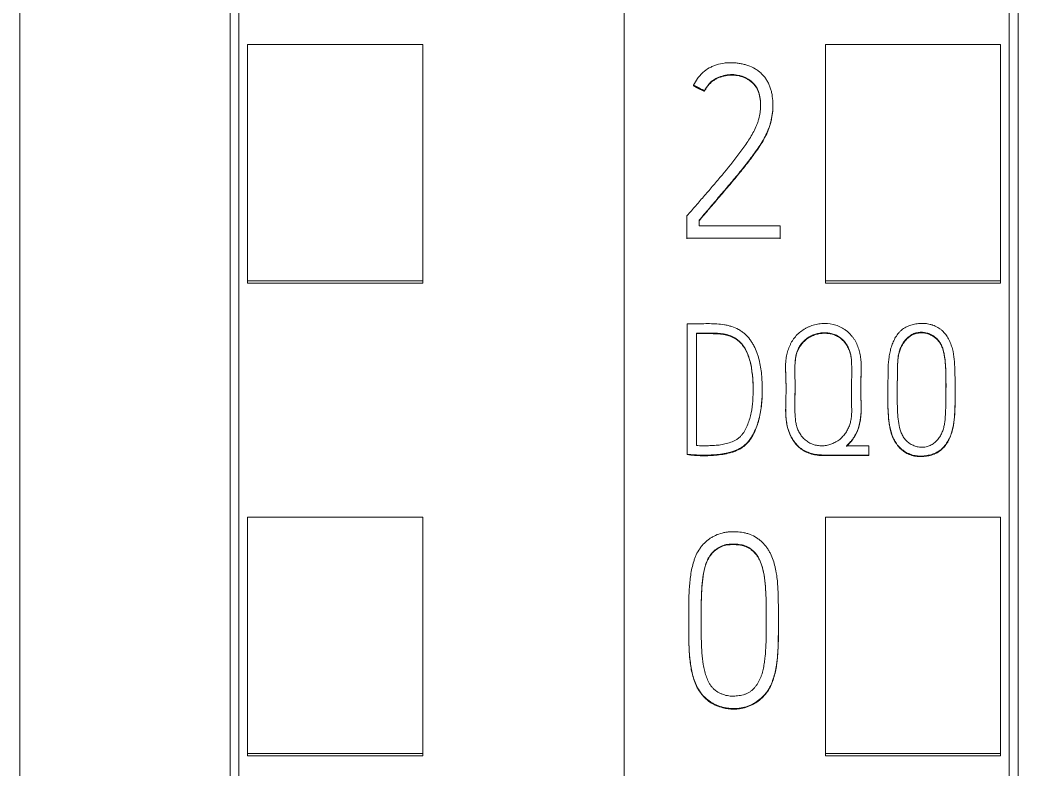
# Model space of a CAD drawing. Header units: millimetres. Extents: x 4134 to 7422, y 1400 to 3585.
# Drawn here: x 6000.95 to 6012.35, y 3321.58 to 3330.14 of the extents above; entities that cross this region are included whole.
import ezdxf

# ---------------------------------------------------------------- set-up
doc = ezdxf.new("R2010")
doc.units = ezdxf.units.MM
doc.layers.add('000-PI-Oprema', color=30, linetype='Continuous', lineweight=5)

# ---------------------------------------------------------------- blocks, each defined once
blk = doc.blocks.new('S7-1500 AI HS - 6ES7531-7NF10-0AB0')
at = {"layer": '000-PI-Oprema', "color": 0, "linetype": 'ByBlock', "lineweight": 0}
for p, q in [((34.8, 134.681), (34.8, 21.262)), ((30.4, 23.585), (30.4, 132.4)), ((30.5, 101.375), (30.5, 104.078)), ((30.5, 104.078), (32.5, 104.078)), ((32.5, 101.375), (32.5, 104.078)), ((30.5, 101.349), (30.5, 101.375)), ((30.5, 101.375), (32.5, 101.375)), ((30.5, 101.349), (32.5, 101.349)), ((32.5, 101.349), (32.5, 101.375)), ((30.5, 95.974), (30.5, 98.676)), ((30.5, 98.676), (32.5, 98.676)), ((32.5, 95.974), (32.5, 98.676)), ((30.5, 95.949), (30.5, 95.974)), ((30.5, 95.974), (32.5, 95.974)), ((30.5, 95.949), (32.5, 95.949)), ((32.5, 95.949), (32.5, 95.974))]:
    blk.add_line(p, q, dxfattribs=at)
for points, knots in [([(30.3, 23.299), (30.3, 26.64), (30.3, 34.605), (30.3, 47.245), (30.3, 62.731), (30.3, 77.025), (30.3, 91.235), (30.3, 105.802), (30.3, 119.972), (30.3, 129.542), (30.3, 132.586)], [0, 0, 0, 0, 0.091483, 0.21812, 0.346206, 0.515858, 0.610111, 0.736264, 0.916066, 1, 1, 1, 1]), ([(27.9, 129.52), (27.9, 127.497), (27.9, 118.948), (27.9, 105.802), (27.9, 91.235), (27.9, 77.025), (27.9, 62.731), (27.9, 47.245), (27.9, 34.486), (27.9, 25.605), (27.9, 21.348), (27.9, 20.55)], [0, 0, 0, 0, 0.055935, 0.236292, 0.362833, 0.457376, 0.627551, 0.756032, 0.883059, 0.978086, 1, 1, 1, 1])]:
    blk.add_open_spline(points, degree=3, knots=knots, dxfattribs=at)
blk = doc.blocks.new('SIMATIC S7-1500 TM COUNT - 6ES7550-1AA01-0AB0')
at = {"color": 0, "linetype": 'ByBlock', "lineweight": 0}
for p, q in [((0, -12.319), (0, -125.738)), ((4.4, -14.6), (4.4, -123.415)), ((2.3, -45.625), (2.3, -42.922)), ((4.3, -42.922), (2.3, -42.922)), ((4.3, -45.625), (4.3, -42.922)), ((0.793, -43.389), (0.793, -43.395)), ((0.918, -43.452), (0.918, -43.458)), ((1.7, -43.62), (1.7, -43.614)), ((0.718, -44.881), (0.718, -45.136)), ((0.857, -44.997), (0.857, -44.931)), ((1.783, -44.997), (0.857, -44.997)), ((1.783, -45.136), (1.783, -44.997)), ((0.718, -45.136), (1.783, -45.136)), ((0.718, -45.136), (0.718, -45.142)), ((1.783, -45.136), (1.783, -45.142)), ((2.3, -45.651), (2.3, -45.625)), ((4.3, -45.625), (2.3, -45.625)), ((4.3, -45.651), (2.3, -45.651)), ((4.3, -45.651), (4.3, -45.625)), ((0.72, -46.115), (0.72, -47.604)), ((0.827, -47.506), (0.827, -46.221)), ((1.845, -46.613), (1.845, -46.619)), ((2.708, -46.624), (2.708, -46.618)), ((1.578, -46.866), (1.578, -46.86)), ((3.012, -46.965), (3.012, -46.971)), ((3.781, -46.941), (3.781, -46.935)), ((1.846, -47.092), (1.846, -47.099)), ((2.539, -47.508), (2.797, -47.508)), ((2.797, -47.508), (2.797, -47.614)), ((0.72, -47.604), (0.72, -47.61)), ((2.797, -47.614), (2.797, -47.62)), ((2.3, -51.026), (2.3, -48.324)), ((4.3, -48.324), (2.3, -48.324)), ((4.3, -51.026), (4.3, -48.324)), ((1.762, -49.448), (1.762, -49.442)), ((0.739, -49.613), (0.739, -49.62)), ((2.3, -51.051), (2.3, -51.026)), ((4.3, -51.026), (2.3, -51.026)), ((4.3, -51.051), (2.3, -51.051)), ((4.3, -51.051), (4.3, -51.026))]:
    blk.add_line(p, q, dxfattribs=at)
for points, knots in [([(4.5, -14.414), (4.5, -17.458), (4.5, -27.028), (4.5, -41.198), (4.5, -55.765), (4.5, -69.975), (4.5, -84.269), (4.5, -99.755), (4.5, -112.395), (4.5, -120.36), (4.5, -123.701)], [0, 0, 0, 0, 0.083934, 0.263736, 0.389889, 0.484142, 0.653794, 0.78188, 0.908517, 1, 1, 1, 1]), ([(0.857, -44.931), (0.896, -44.885), (0.935, -44.839), (1.013, -44.748), (1.052, -44.702), (1.13, -44.61), (1.169, -44.565), (1.247, -44.473), (1.285, -44.426), (1.361, -44.333), (1.399, -44.286), (1.453, -44.214), (1.471, -44.19), (1.506, -44.141), (1.524, -44.116), (1.557, -44.066), (1.573, -44.041), (1.603, -43.989), (1.617, -43.962), (1.636, -43.922), (1.642, -43.908), (1.653, -43.88), (1.659, -43.865), (1.673, -43.822), (1.68, -43.793), (1.691, -43.734), (1.695, -43.704), (1.699, -43.66), (1.7, -43.644), (1.7, -43.614), (1.7, -43.599), (1.698, -43.554), (1.695, -43.524), (1.687, -43.48), (1.684, -43.465), (1.676, -43.436), (1.671, -43.421), (1.661, -43.393), (1.655, -43.379), (1.642, -43.352), (1.634, -43.339), (1.622, -43.32), (1.618, -43.314), (1.609, -43.301), (1.604, -43.295), (1.59, -43.278), (1.579, -43.267), (1.558, -43.246), (1.547, -43.235), (1.529, -43.222), (1.523, -43.217), (1.51, -43.209), (1.504, -43.205), (1.471, -43.185), (1.443, -43.173), (1.4, -43.158), (1.385, -43.154), (1.356, -43.146), (1.341, -43.143), (1.311, -43.138), (1.296, -43.136), (1.266, -43.133), (1.251, -43.132), (1.221, -43.131), (1.206, -43.132), (1.176, -43.133), (1.16, -43.134), (1.115, -43.139), (1.085, -43.145), (1.042, -43.159), (1.028, -43.164), (1.007, -43.173), (1, -43.177), (0.987, -43.184), (0.98, -43.187), (0.947, -43.206), (0.923, -43.224), (0.889, -43.254), (0.878, -43.265), (0.857, -43.287), (0.848, -43.299), (0.821, -43.335), (0.806, -43.361), (0.793, -43.389)], [0, 0, 0, 0, 0.0625, 0.0625, 0.125, 0.125, 0.1875, 0.1875, 0.25, 0.25, 0.3125, 0.3125, 0.34375, 0.34375, 0.375, 0.375, 0.40625, 0.40625, 0.4375, 0.4375, 0.453125, 0.453125, 0.46875, 0.46875, 0.5, 0.5, 0.53125, 0.53125, 0.546875, 0.546875, 0.5625, 0.5625, 0.59375, 0.59375, 0.609375, 0.609375, 0.625, 0.625, 0.640625, 0.640625, 0.65625, 0.65625, 0.664063, 0.664063, 0.671875, 0.671875, 0.6875, 0.6875, 0.703125, 0.703125, 0.710938, 0.710938, 0.71875, 0.71875, 0.75, 0.75, 0.765625, 0.765625, 0.78125, 0.78125, 0.796875, 0.796875, 0.8125, 0.8125, 0.828125, 0.828125, 0.84375, 0.84375, 0.875, 0.875, 0.890625, 0.890625, 0.898438, 0.898438, 0.90625, 0.90625, 0.9375, 0.9375, 0.953125, 0.953125, 0.96875, 0.96875, 1, 1, 1, 1]), ([(0.918, -43.452), (0.929, -43.429), (0.943, -43.407), (0.967, -43.377), (0.975, -43.367), (0.994, -43.349), (1.004, -43.341), (1.036, -43.318), (1.058, -43.306), (1.107, -43.286), (1.132, -43.279), (1.17, -43.272), (1.182, -43.27), (1.208, -43.267), (1.222, -43.267), (1.26, -43.267), (1.286, -43.27), (1.324, -43.279), (1.336, -43.282), (1.361, -43.291), (1.373, -43.296), (1.408, -43.312), (1.43, -43.325), (1.461, -43.35), (1.47, -43.359), (1.488, -43.378), (1.496, -43.387), (1.508, -43.404), (1.511, -43.409), (1.518, -43.42), (1.527, -43.438), (1.534, -43.456), (1.542, -43.48), (1.545, -43.493), (1.551, -43.518), (1.553, -43.531), (1.556, -43.557), (1.557, -43.569), (1.558, -43.595), (1.559, -43.608), (1.559, -43.634), (1.558, -43.647), (1.556, -43.673), (1.555, -43.686), (1.55, -43.724), (1.545, -43.749), (1.535, -43.787), (1.531, -43.799), (1.523, -43.824), (1.519, -43.836), (1.504, -43.872), (1.493, -43.895), (1.469, -43.94), (1.456, -43.962), (1.43, -44.006), (1.416, -44.027), (1.373, -44.091), (1.343, -44.133), (1.251, -44.256), (1.186, -44.336), (1.087, -44.454), (1.053, -44.493), (0.987, -44.571), (0.953, -44.61), (0.886, -44.687), (0.853, -44.726), (0.785, -44.804), (0.752, -44.843), (0.718, -44.881)], [0, 0, 0, 0, 0.03125, 0.03125, 0.046875, 0.046875, 0.0625, 0.0625, 0.09375, 0.09375, 0.125, 0.125, 0.140625, 0.140625, 0.15625, 0.15625, 0.1875, 0.1875, 0.203125, 0.203125, 0.21875, 0.21875, 0.25, 0.25, 0.265625, 0.265625, 0.28125, 0.28125, 0.289062, 0.289062, 0.296875, 0.3125, 0.3125, 0.328125, 0.328125, 0.34375, 0.34375, 0.359375, 0.359375, 0.375, 0.375, 0.390625, 0.390625, 0.40625, 0.40625, 0.4375, 0.4375, 0.453125, 0.453125, 0.46875, 0.46875, 0.5, 0.5, 0.53125, 0.53125, 0.5625, 0.5625, 0.625, 0.625, 0.75, 0.75, 0.8125, 0.8125, 0.875, 0.875, 0.9375, 0.9375, 1, 1, 1, 1]), ([(1.559, -43.623), (1.559, -43.613), (1.558, -43.602), (1.557, -43.579), (1.556, -43.566), (1.553, -43.541), (1.551, -43.528), (1.546, -43.503), (1.543, -43.49), (1.535, -43.465), (1.53, -43.453), (1.522, -43.435), (1.519, -43.43), (1.513, -43.418), (1.509, -43.413), (1.491, -43.385), (1.473, -43.367), (1.448, -43.346), (1.443, -43.342), (1.432, -43.334), (1.416, -43.323), (1.388, -43.308), (1.364, -43.298), (1.339, -43.289), (1.326, -43.286), (1.288, -43.277), (1.263, -43.274), (1.21, -43.273), (1.171, -43.276), (1.133, -43.285), (1.108, -43.292), (1.096, -43.297), (1.072, -43.306), (1.06, -43.312), (1.037, -43.324), (1.026, -43.331), (0.994, -43.354), (0.975, -43.372), (0.951, -43.402), (0.944, -43.413), (0.93, -43.435), (0.924, -43.447), (0.918, -43.458)], [0, 0, 0, 0, 0.034344, 0.034344, 0.076329, 0.076329, 0.118314, 0.118314, 0.160299, 0.160299, 0.202284, 0.202284, 0.223277, 0.223277, 0.244269, 0.244269, 0.328239, 0.328239, 0.349232, 0.349232, 0.370224, 0.412209, 0.454194, 0.454194, 0.496179, 0.496179, 0.580149, 0.580149, 0.66412, 0.706105, 0.706105, 0.74809, 0.74809, 0.790075, 0.790075, 0.83206, 0.83206, 0.91603, 0.91603, 0.958015, 0.958015, 1, 1, 1, 1]), ([(1.7, -43.62), (1.7, -43.641), (1.699, -43.663), (1.695, -43.714), (1.691, -43.743), (1.682, -43.787), (1.679, -43.802), (1.671, -43.831), (1.667, -43.846), (1.658, -43.874), (1.652, -43.889), (1.641, -43.916), (1.635, -43.93), (1.616, -43.971), (1.602, -43.997), (1.572, -44.049), (1.555, -44.075), (1.522, -44.125), (1.505, -44.149), (1.47, -44.198), (1.452, -44.222), (1.397, -44.294), (1.36, -44.341), (1.284, -44.434), (1.246, -44.48), (1.168, -44.572), (1.129, -44.617), (1.051, -44.709), (1.012, -44.754), (0.934, -44.846), (0.896, -44.892), (0.857, -44.937)], [0, 0, 0, 0, 0.040307, 0.040307, 0.09676, 0.09676, 0.124986, 0.124986, 0.153212, 0.153212, 0.181438, 0.181438, 0.209665, 0.209665, 0.266117, 0.266117, 0.32257, 0.32257, 0.379022, 0.379022, 0.435475, 0.435475, 0.54838, 0.54838, 0.661285, 0.661285, 0.77419, 0.77419, 0.887095, 0.887095, 1, 1, 1, 1]), ([(0.72, -47.604), (0.777, -47.611), (0.834, -47.615), (0.947, -47.617), (1.003, -47.614), (1.088, -47.606), (1.116, -47.602), (1.158, -47.595), (1.172, -47.592), (1.2, -47.586), (1.214, -47.582), (1.255, -47.57), (1.282, -47.559), (1.32, -47.54), (1.333, -47.533), (1.351, -47.521), (1.357, -47.517), (1.368, -47.508), (1.374, -47.504), (1.401, -47.481), (1.42, -47.459), (1.445, -47.424), (1.453, -47.412), (1.468, -47.388), (1.475, -47.375), (1.494, -47.337), (1.505, -47.311), (1.525, -47.257), (1.533, -47.229), (1.555, -47.147), (1.564, -47.091), (1.572, -47.006), (1.574, -46.978), (1.577, -46.921), (1.577, -46.892), (1.578, -46.807), (1.576, -46.75), (1.567, -46.666), (1.564, -46.638), (1.555, -46.582), (1.549, -46.554), (1.539, -46.512), (1.535, -46.499), (1.527, -46.471), (1.523, -46.458), (1.508, -46.417), (1.496, -46.391), (1.476, -46.353), (1.469, -46.341), (1.453, -46.316), (1.445, -46.304), (1.419, -46.27), (1.4, -46.249), (1.368, -46.221), (1.357, -46.212), (1.339, -46.199), (1.333, -46.195), (1.321, -46.187), (1.315, -46.184), (1.283, -46.166), (1.257, -46.155), (1.216, -46.142), (1.202, -46.138), (1.174, -46.131), (1.16, -46.128), (1.117, -46.121), (1.089, -46.118), (1.004, -46.112), (0.948, -46.113), (0.834, -46.114), (0.777, -46.114), (0.72, -46.115)], [0, 0, 0, 0, 0.0625, 0.0625, 0.125, 0.125, 0.15625, 0.15625, 0.171875, 0.171875, 0.1875, 0.1875, 0.21875, 0.21875, 0.234375, 0.234375, 0.242187, 0.242187, 0.25, 0.25, 0.28125, 0.28125, 0.296875, 0.296875, 0.3125, 0.3125, 0.34375, 0.34375, 0.375, 0.375, 0.4375, 0.4375, 0.46875, 0.46875, 0.5, 0.5, 0.5625, 0.5625, 0.59375, 0.59375, 0.625, 0.625, 0.640625, 0.640625, 0.65625, 0.65625, 0.6875, 0.6875, 0.703125, 0.703125, 0.71875, 0.71875, 0.75, 0.75, 0.765625, 0.765625, 0.773437, 0.773437, 0.78125, 0.78125, 0.8125, 0.8125, 0.828125, 0.828125, 0.84375, 0.84375, 0.875, 0.875, 0.9375, 0.9375, 1, 1, 1, 1]), ([(2.797, -47.614), (2.709, -47.614), (2.621, -47.615), (2.489, -47.614), (2.445, -47.614), (2.379, -47.614), (2.357, -47.614), (2.313, -47.615), (2.291, -47.615), (2.248, -47.614), (2.226, -47.612), (2.182, -47.606), (2.161, -47.602), (2.129, -47.593), (2.119, -47.59), (2.098, -47.582), (2.068, -47.57), (2.04, -47.553), (2.013, -47.534), (2.005, -47.527), (1.988, -47.512), (1.973, -47.496), (1.959, -47.48), (1.945, -47.463), (1.939, -47.454), (1.909, -47.408), (1.891, -47.368), (1.87, -47.306), (1.865, -47.285), (1.856, -47.242), (1.853, -47.221), (1.846, -47.156), (1.845, -47.113), (1.846, -47.048), (1.847, -47.026), (1.848, -46.982), (1.848, -46.961), (1.85, -46.895), (1.85, -46.83), (1.849, -46.765), (1.848, -46.721), (1.847, -46.7), (1.845, -46.634), (1.844, -46.591), (1.848, -46.536), (1.849, -46.525), (1.852, -46.504), (1.853, -46.493), (1.859, -46.461), (1.865, -46.44), (1.878, -46.398), (1.886, -46.378), (1.9, -46.348), (1.905, -46.338), (1.915, -46.319), (1.921, -46.31), (1.939, -46.283), (1.952, -46.266), (1.982, -46.234), (1.998, -46.219), (2.033, -46.192), (2.051, -46.18), (2.08, -46.164), (2.089, -46.159), (2.109, -46.15), (2.12, -46.145), (2.15, -46.134), (2.171, -46.127), (2.203, -46.12), (2.214, -46.118), (2.235, -46.115), (2.246, -46.113), (2.301, -46.109), (2.345, -46.112), (2.398, -46.124), (2.409, -46.127), (2.43, -46.134), (2.44, -46.137), (2.47, -46.15), (2.49, -46.16), (2.517, -46.177), (2.526, -46.184), (2.544, -46.197), (2.552, -46.204), (2.577, -46.226), (2.592, -46.242), (2.612, -46.268), (2.619, -46.276), (2.631, -46.295), (2.637, -46.304), (2.653, -46.333), (2.662, -46.352), (2.677, -46.393), (2.684, -46.414), (2.694, -46.457), (2.702, -46.499), (2.706, -46.543), (2.708, -46.586), (2.708, -46.608), (2.708, -46.674), (2.706, -46.717), (2.704, -46.805), (2.703, -46.849), (2.704, -46.914), (2.705, -46.936), (2.706, -46.98), (2.707, -47.002), (2.708, -47.068), (2.709, -47.111), (2.702, -47.198), (2.695, -47.242), (2.679, -47.295), (2.676, -47.306), (2.668, -47.327), (2.664, -47.338), (2.65, -47.368), (2.64, -47.388), (2.622, -47.416), (2.615, -47.426), (2.602, -47.444), (2.594, -47.452), (2.572, -47.478), (2.556, -47.494), (2.539, -47.508)], [0, 0, 0, 0, 0.0625, 0.0625, 0.09375, 0.09375, 0.109375, 0.109375, 0.125, 0.125, 0.140625, 0.140625, 0.15625, 0.15625, 0.164063, 0.164063, 0.171875, 0.1875, 0.1875, 0.195313, 0.195313, 0.203125, 0.210938, 0.210938, 0.21875, 0.21875, 0.25, 0.25, 0.265625, 0.265625, 0.28125, 0.28125, 0.3125, 0.3125, 0.328125, 0.328125, 0.34375, 0.34375, 0.375, 0.390625, 0.390625, 0.40625, 0.40625, 0.4375, 0.4375, 0.445313, 0.445313, 0.453125, 0.453125, 0.46875, 0.46875, 0.484375, 0.484375, 0.492188, 0.492188, 0.5, 0.5, 0.515625, 0.515625, 0.53125, 0.53125, 0.546875, 0.546875, 0.554688, 0.554688, 0.5625, 0.5625, 0.578125, 0.578125, 0.585938, 0.585938, 0.59375, 0.59375, 0.625, 0.625, 0.632813, 0.632813, 0.640625, 0.640625, 0.65625, 0.65625, 0.664063, 0.664063, 0.671875, 0.671875, 0.6875, 0.6875, 0.695313, 0.695313, 0.703125, 0.703125, 0.71875, 0.71875, 0.734375, 0.734375, 0.75, 0.765625, 0.765625, 0.78125, 0.78125, 0.8125, 0.8125, 0.84375, 0.84375, 0.859375, 0.859375, 0.875, 0.875, 0.90625, 0.90625, 0.9375, 0.9375, 0.945313, 0.945313, 0.953125, 0.953125, 0.96875, 0.96875, 0.976563, 0.976563, 0.984375, 0.984375, 1, 1, 1, 1]), ([(3.526, -46.13), (3.546, -46.137), (3.564, -46.146), (3.591, -46.161), (3.599, -46.166), (3.616, -46.178), (3.624, -46.185), (3.647, -46.205), (3.661, -46.22), (3.686, -46.252), (3.697, -46.27), (3.716, -46.306), (3.724, -46.324), (3.738, -46.362), (3.745, -46.381), (3.76, -46.441), (3.773, -46.52), (3.777, -46.6), (3.779, -46.68), (3.78, -46.72), (3.781, -46.8), (3.781, -46.841), (3.781, -46.921), (3.781, -46.961), (3.78, -47.041), (3.779, -47.081), (3.775, -47.161), (3.772, -47.201), (3.764, -47.261), (3.76, -47.281), (3.752, -47.32), (3.746, -47.34), (3.734, -47.378), (3.727, -47.397), (3.711, -47.434), (3.701, -47.451), (3.68, -47.485), (3.669, -47.501), (3.649, -47.524), (3.642, -47.531), (3.627, -47.545), (3.619, -47.552), (3.595, -47.57), (3.578, -47.58), (3.55, -47.594), (3.541, -47.597), (3.522, -47.605), (3.513, -47.608), (3.484, -47.616), (3.464, -47.62), (3.434, -47.624), (3.423, -47.625), (3.403, -47.626), (3.393, -47.626), (3.363, -47.626), (3.343, -47.624), (3.313, -47.619), (3.303, -47.617), (3.283, -47.611), (3.274, -47.608), (3.246, -47.597), (3.228, -47.588), (3.202, -47.572), (3.194, -47.566), (3.178, -47.554), (3.162, -47.541), (3.148, -47.527), (3.134, -47.512), (3.127, -47.504), (3.109, -47.48), (3.098, -47.464), (3.083, -47.437), (3.078, -47.428), (3.07, -47.41), (3.066, -47.401), (3.055, -47.372), (3.05, -47.353), (3.035, -47.295), (3.029, -47.255), (3.015, -47.135), (3.012, -47.055), (3.012, -46.895), (3.014, -46.815), (3.015, -46.694), (3.015, -46.654), (3.018, -46.574), (3.021, -46.534), (3.03, -46.475), (3.034, -46.455), (3.042, -46.416), (3.047, -46.396), (3.059, -46.358), (3.066, -46.34), (3.082, -46.303), (3.091, -46.285), (3.112, -46.25), (3.124, -46.234), (3.143, -46.211), (3.15, -46.203), (3.165, -46.19), (3.173, -46.183), (3.196, -46.165), (3.214, -46.155), (3.241, -46.142), (3.25, -46.138), (3.269, -46.131), (3.279, -46.128), (3.308, -46.12), (3.328, -46.116), (3.358, -46.112), (3.368, -46.111), (3.388, -46.11), (3.398, -46.11), (3.428, -46.11), (3.448, -46.112), (3.477, -46.117), (3.487, -46.119), (3.502, -46.123), (3.509, -46.125), (3.517, -46.127), (3.522, -46.129), (3.524, -46.129), (3.526, -46.13)], [0, 0, 0, 0, 0.015625, 0.015625, 0.023438, 0.023438, 0.03125, 0.03125, 0.046875, 0.046875, 0.0625, 0.0625, 0.078125, 0.078125, 0.09375, 0.09375, 0.125, 0.15625, 0.15625, 0.1875, 0.1875, 0.21875, 0.21875, 0.25, 0.25, 0.28125, 0.28125, 0.3125, 0.3125, 0.328125, 0.328125, 0.34375, 0.34375, 0.359375, 0.359375, 0.375, 0.375, 0.390625, 0.390625, 0.398438, 0.398438, 0.40625, 0.40625, 0.421875, 0.421875, 0.429688, 0.429688, 0.4375, 0.4375, 0.453125, 0.453125, 0.460938, 0.460938, 0.46875, 0.46875, 0.484375, 0.484375, 0.492188, 0.492188, 0.5, 0.5, 0.515625, 0.515625, 0.523438, 0.523438, 0.53125, 0.539063, 0.539063, 0.546875, 0.546875, 0.5625, 0.5625, 0.570313, 0.570313, 0.578125, 0.578125, 0.59375, 0.59375, 0.625, 0.625, 0.6875, 0.6875, 0.75, 0.75, 0.78125, 0.78125, 0.8125, 0.8125, 0.828125, 0.828125, 0.84375, 0.84375, 0.859375, 0.859375, 0.875, 0.875, 0.890625, 0.890625, 0.898438, 0.898438, 0.90625, 0.90625, 0.921875, 0.921875, 0.929688, 0.929688, 0.9375, 0.9375, 0.953125, 0.953125, 0.960938, 0.960938, 0.96875, 0.96875, 0.984375, 0.984375, 0.992188, 0.992188, 0.996094, 0.998047, 0.998047, 1, 1, 1, 1]), ([(0.827, -46.221), (0.872, -46.219), (0.918, -46.22), (0.976, -46.221), (0.987, -46.221), (1.01, -46.221), (1.045, -46.222), (1.079, -46.223), (1.113, -46.227), (1.125, -46.228), (1.147, -46.232), (1.159, -46.235), (1.192, -46.243), (1.213, -46.251), (1.255, -46.27), (1.275, -46.282), (1.302, -46.302), (1.311, -46.309), (1.328, -46.325), (1.336, -46.334), (1.358, -46.36), (1.371, -46.379), (1.388, -46.408), (1.393, -46.419), (1.403, -46.439), (1.408, -46.45), (1.429, -46.503), (1.441, -46.547), (1.455, -46.613), (1.458, -46.636), (1.464, -46.681), (1.467, -46.704), (1.473, -46.772), (1.474, -46.817), (1.474, -46.885), (1.474, -46.907), (1.472, -46.952), (1.471, -46.975), (1.466, -47.042), (1.46, -47.087), (1.449, -47.143), (1.446, -47.154), (1.441, -47.176), (1.438, -47.187), (1.428, -47.221), (1.421, -47.242), (1.404, -47.285), (1.395, -47.306), (1.373, -47.347), (1.36, -47.366), (1.342, -47.388), (1.338, -47.392), (1.33, -47.401), (1.326, -47.405), (1.313, -47.417), (1.304, -47.424), (1.286, -47.437), (1.276, -47.442), (1.255, -47.453), (1.245, -47.458), (1.213, -47.471), (1.191, -47.478), (1.147, -47.489), (1.124, -47.494), (1.079, -47.501), (1.056, -47.503), (1.01, -47.506), (0.987, -47.507), (0.941, -47.509), (0.918, -47.509), (0.872, -47.508), (0.85, -47.507), (0.827, -47.506)], [0, 0, 0, 0, 0.0625, 0.0625, 0.078125, 0.078125, 0.09375, 0.125, 0.125, 0.140625, 0.140625, 0.15625, 0.15625, 0.1875, 0.1875, 0.21875, 0.21875, 0.234375, 0.234375, 0.25, 0.25, 0.28125, 0.28125, 0.296875, 0.296875, 0.3125, 0.3125, 0.375, 0.375, 0.40625, 0.40625, 0.4375, 0.4375, 0.5, 0.5, 0.53125, 0.53125, 0.5625, 0.5625, 0.625, 0.625, 0.640625, 0.640625, 0.65625, 0.65625, 0.6875, 0.6875, 0.71875, 0.71875, 0.75, 0.75, 0.757813, 0.757813, 0.765625, 0.765625, 0.78125, 0.78125, 0.796875, 0.796875, 0.8125, 0.8125, 0.84375, 0.84375, 0.875, 0.875, 0.90625, 0.90625, 0.9375, 0.9375, 0.96875, 0.96875, 1, 1, 1, 1]), ([(1.474, -46.87), (1.474, -46.847), (1.474, -46.825), (1.472, -46.78), (1.471, -46.757), (1.467, -46.712), (1.464, -46.689), (1.458, -46.644), (1.455, -46.621), (1.446, -46.577), (1.441, -46.554), (1.428, -46.51), (1.421, -46.488), (1.404, -46.446), (1.394, -46.425), (1.371, -46.385), (1.358, -46.366), (1.336, -46.34), (1.328, -46.332), (1.311, -46.316), (1.303, -46.308), (1.275, -46.288), (1.255, -46.276), (1.224, -46.262), (1.213, -46.258), (1.192, -46.25), (1.181, -46.247), (1.148, -46.238), (1.125, -46.234), (1.079, -46.23), (1.056, -46.228), (1.022, -46.228), (1.01, -46.227), (0.987, -46.227), (0.976, -46.227), (0.919, -46.226), (0.873, -46.225), (0.827, -46.227)], [0, 0, 0, 0, 0.061092, 0.061092, 0.123686, 0.123686, 0.186279, 0.186279, 0.248873, 0.248873, 0.311467, 0.311467, 0.374061, 0.374061, 0.436655, 0.436655, 0.499249, 0.499249, 0.530546, 0.530546, 0.561843, 0.561843, 0.624437, 0.624437, 0.655734, 0.655734, 0.687031, 0.687031, 0.749624, 0.749624, 0.812218, 0.812218, 0.843515, 0.843515, 0.874812, 0.874812, 1, 1, 1, 1]), ([(2.509, -46.308), (2.52, -46.321), (2.531, -46.335), (2.55, -46.364), (2.558, -46.379), (2.568, -46.403), (2.572, -46.411), (2.577, -46.427), (2.585, -46.452), (2.59, -46.477), (2.595, -46.511), (2.597, -46.528), (2.599, -46.562), (2.599, -46.58), (2.601, -46.631), (2.601, -46.666), (2.599, -46.77), (2.597, -46.839), (2.597, -46.942), (2.597, -46.977), (2.599, -47.046), (2.6, -47.08), (2.6, -47.132), (2.599, -47.149), (2.596, -47.183), (2.594, -47.2), (2.587, -47.234), (2.583, -47.251), (2.572, -47.283), (2.565, -47.299), (2.55, -47.33), (2.542, -47.345), (2.528, -47.366), (2.523, -47.373), (2.512, -47.387), (2.506, -47.394), (2.477, -47.425), (2.45, -47.447), (2.413, -47.468), (2.405, -47.472), (2.39, -47.48), (2.382, -47.483), (2.358, -47.492), (2.341, -47.497), (2.316, -47.503), (2.307, -47.505), (2.29, -47.507), (2.282, -47.508), (2.256, -47.51), (2.239, -47.509), (2.205, -47.505), (2.187, -47.502), (2.154, -47.492), (2.138, -47.485), (2.108, -47.47), (2.093, -47.46), (2.065, -47.439), (2.053, -47.428), (2.035, -47.408), (2.03, -47.402), (2.019, -47.388), (2.015, -47.381), (2.001, -47.359), (1.993, -47.343), (1.983, -47.319), (1.98, -47.311), (1.974, -47.295), (1.967, -47.27), (1.962, -47.245), (1.955, -47.194), (1.953, -47.159), (1.951, -47.091), (1.951, -47.056), (1.951, -46.987), (1.952, -46.918), (1.953, -46.815), (1.952, -46.746), (1.951, -46.677), (1.95, -46.643), (1.951, -46.591), (1.952, -46.574), (1.954, -46.54), (1.956, -46.522), (1.961, -46.488), (1.965, -46.471), (1.971, -46.447), (1.974, -46.438), (1.98, -46.422), (1.983, -46.414), (1.994, -46.39), (2.002, -46.375), (2.022, -46.347), (2.032, -46.334), (2.05, -46.315), (2.057, -46.309), (2.069, -46.297), (2.076, -46.292), (2.096, -46.276), (2.111, -46.267), (2.134, -46.254), (2.142, -46.25), (2.157, -46.243), (2.165, -46.24), (2.19, -46.231), (2.206, -46.227), (2.232, -46.222), (2.24, -46.22), (2.258, -46.218), (2.266, -46.217), (2.292, -46.216), (2.309, -46.217), (2.343, -46.22), (2.361, -46.224), (2.394, -46.233), (2.41, -46.239), (2.433, -46.25), (2.441, -46.254), (2.456, -46.264), (2.463, -46.268), (2.484, -46.284), (2.497, -46.295), (2.509, -46.308)], [0, 0, 0, 0, 0.015625, 0.015625, 0.03125, 0.03125, 0.039062, 0.039062, 0.046875, 0.0625, 0.0625, 0.078125, 0.078125, 0.09375, 0.09375, 0.125, 0.125, 0.1875, 0.1875, 0.21875, 0.21875, 0.25, 0.25, 0.265625, 0.265625, 0.28125, 0.28125, 0.296875, 0.296875, 0.3125, 0.3125, 0.328125, 0.328125, 0.335937, 0.335937, 0.34375, 0.34375, 0.375, 0.375, 0.382812, 0.382812, 0.390625, 0.390625, 0.40625, 0.40625, 0.414062, 0.414062, 0.421875, 0.421875, 0.4375, 0.4375, 0.453125, 0.453125, 0.46875, 0.46875, 0.484375, 0.484375, 0.5, 0.5, 0.507812, 0.507812, 0.515625, 0.515625, 0.53125, 0.53125, 0.539062, 0.539062, 0.546875, 0.5625, 0.5625, 0.59375, 0.59375, 0.625, 0.625, 0.65625, 0.6875, 0.71875, 0.71875, 0.75, 0.75, 0.765625, 0.765625, 0.78125, 0.78125, 0.796875, 0.796875, 0.804687, 0.804687, 0.8125, 0.8125, 0.828125, 0.828125, 0.84375, 0.84375, 0.851562, 0.851562, 0.859375, 0.859375, 0.875, 0.875, 0.882812, 0.882812, 0.890625, 0.890625, 0.90625, 0.90625, 0.914062, 0.914062, 0.921875, 0.921875, 0.9375, 0.9375, 0.953125, 0.953125, 0.96875, 0.96875, 0.976562, 0.976562, 0.984375, 0.984375, 1, 1, 1, 1]), ([(2.509, -46.314), (2.497, -46.302), (2.484, -46.29), (2.464, -46.275), (2.456, -46.27), (2.442, -46.261), (2.434, -46.257), (2.411, -46.245), (2.395, -46.239), (2.37, -46.232), (2.362, -46.23), (2.345, -46.227), (2.336, -46.226), (2.311, -46.223), (2.293, -46.222), (2.259, -46.224), (2.242, -46.226), (2.208, -46.232), (2.192, -46.237), (2.167, -46.245), (2.159, -46.248), (2.144, -46.255), (2.136, -46.259), (2.113, -46.271), (2.084, -46.29), (2.059, -46.313), (2.035, -46.338), (2.024, -46.351), (2.004, -46.379), (1.996, -46.393), (1.985, -46.417), (1.981, -46.425), (1.975, -46.441), (1.973, -46.449), (1.966, -46.474), (1.962, -46.49), (1.957, -46.524), (1.955, -46.541), (1.952, -46.575), (1.951, -46.592), (1.951, -46.619), (1.951, -46.628), (1.951, -46.638)], [0, 0, 0, 0, 0.060419, 0.060419, 0.090629, 0.090629, 0.120839, 0.120839, 0.181258, 0.181258, 0.211468, 0.211468, 0.241677, 0.241677, 0.302097, 0.302097, 0.362516, 0.362516, 0.422935, 0.422935, 0.453145, 0.453145, 0.483354, 0.483354, 0.543774, 0.604193, 0.604193, 0.664612, 0.664612, 0.725032, 0.725032, 0.755241, 0.755241, 0.785451, 0.785451, 0.84587, 0.84587, 0.90629, 0.90629, 0.966709, 0.966709, 1, 1, 1, 1]), ([(3.6, -46.316), (3.61, -46.33), (3.618, -46.345), (3.632, -46.375), (3.638, -46.39), (3.647, -46.422), (3.651, -46.439), (3.658, -46.472), (3.66, -46.488), (3.667, -46.538), (3.67, -46.571), (3.674, -46.637), (3.675, -46.67), (3.677, -46.77), (3.677, -46.837), (3.676, -46.97), (3.675, -47.037), (3.672, -47.136), (3.67, -47.17), (3.666, -47.219), (3.664, -47.236), (3.658, -47.269), (3.655, -47.285), (3.646, -47.318), (3.641, -47.333), (3.629, -47.364), (3.622, -47.38), (3.605, -47.409), (3.595, -47.422), (3.574, -47.448), (3.562, -47.46), (3.536, -47.482), (3.523, -47.491), (3.5, -47.503), (3.493, -47.507), (3.477, -47.513), (3.469, -47.516), (3.445, -47.522), (3.428, -47.524), (3.394, -47.526), (3.377, -47.524), (3.344, -47.519), (3.328, -47.514), (3.297, -47.502), (3.282, -47.495), (3.26, -47.481), (3.254, -47.476), (3.24, -47.466), (3.228, -47.455), (3.216, -47.443), (3.205, -47.43), (3.2, -47.423), (3.186, -47.403), (3.178, -47.388), (3.164, -47.357), (3.158, -47.342), (3.144, -47.293), (3.138, -47.261), (3.125, -47.162), (3.122, -47.096), (3.119, -46.963), (3.118, -46.896), (3.121, -46.764), (3.123, -46.697), (3.124, -46.614), (3.124, -46.598), (3.125, -46.564), (3.125, -46.548), (3.129, -46.498), (3.133, -46.466), (3.145, -46.426), (3.148, -46.418), (3.153, -46.402), (3.156, -46.394), (3.166, -46.372), (3.174, -46.357), (3.191, -46.329), (3.2, -46.315), (3.216, -46.296), (3.222, -46.29), (3.234, -46.278), (3.246, -46.266), (3.259, -46.256), (3.273, -46.247), (3.28, -46.242), (3.302, -46.23), (3.317, -46.224), (3.349, -46.215), (3.366, -46.213), (3.399, -46.211), (3.416, -46.212), (3.449, -46.217), (3.466, -46.222), (3.489, -46.23), (3.497, -46.233), (3.512, -46.241), (3.519, -46.245), (3.541, -46.258), (3.554, -46.268), (3.572, -46.284), (3.578, -46.29), (3.587, -46.3), (3.59, -46.303), (3.595, -46.309), (3.597, -46.313), (3.6, -46.316)], [0, 0, 0, 0, 0.015625, 0.015625, 0.03125, 0.03125, 0.046875, 0.046875, 0.0625, 0.0625, 0.09375, 0.09375, 0.125, 0.125, 0.1875, 0.1875, 0.25, 0.25, 0.28125, 0.28125, 0.296875, 0.296875, 0.3125, 0.3125, 0.328125, 0.328125, 0.34375, 0.34375, 0.359375, 0.359375, 0.375, 0.375, 0.390625, 0.390625, 0.398438, 0.398438, 0.40625, 0.40625, 0.421875, 0.421875, 0.4375, 0.4375, 0.453125, 0.453125, 0.46875, 0.46875, 0.476563, 0.476563, 0.484375, 0.492188, 0.492188, 0.5, 0.5, 0.515625, 0.515625, 0.53125, 0.53125, 0.5625, 0.5625, 0.625, 0.625, 0.6875, 0.6875, 0.75, 0.75, 0.765625, 0.765625, 0.78125, 0.78125, 0.8125, 0.8125, 0.820313, 0.820313, 0.828125, 0.828125, 0.84375, 0.84375, 0.859375, 0.859375, 0.867188, 0.867188, 0.875, 0.882813, 0.882813, 0.890625, 0.890625, 0.90625, 0.90625, 0.921875, 0.921875, 0.9375, 0.9375, 0.953125, 0.953125, 0.960938, 0.960938, 0.96875, 0.96875, 0.984375, 0.984375, 0.992188, 0.992188, 0.996094, 0.996094, 1, 1, 1, 1]), ([(3.6, -46.322), (3.59, -46.309), (3.579, -46.297), (3.561, -46.28), (3.555, -46.275), (3.541, -46.265), (3.534, -46.26), (3.513, -46.247), (3.498, -46.24), (3.467, -46.228), (3.451, -46.224), (3.419, -46.218), (3.402, -46.217), (3.377, -46.218), (3.369, -46.219), (3.353, -46.221), (3.345, -46.223), (3.329, -46.227), (3.321, -46.229), (3.305, -46.235), (3.298, -46.239), (3.276, -46.25), (3.262, -46.26), (3.243, -46.276), (3.237, -46.281), (3.225, -46.293), (3.219, -46.299), (3.203, -46.318), (3.194, -46.331), (3.176, -46.359), (3.168, -46.374), (3.155, -46.404), (3.149, -46.419), (3.142, -46.443), (3.14, -46.451), (3.136, -46.467), (3.134, -46.475), (3.13, -46.499), (3.124, -46.548), (3.124, -46.597), (3.123, -46.663), (3.123, -46.696), (3.121, -46.761), (3.12, -46.794), (3.119, -46.855), (3.119, -46.884), (3.119, -46.913)], [0, 0, 0, 0, 0.045988, 0.045988, 0.068981, 0.068981, 0.091975, 0.091975, 0.137963, 0.137963, 0.18395, 0.18395, 0.229938, 0.229938, 0.252932, 0.252932, 0.275926, 0.275926, 0.298919, 0.298919, 0.321913, 0.321913, 0.367901, 0.367901, 0.390894, 0.390894, 0.413888, 0.413888, 0.459876, 0.459876, 0.505863, 0.505863, 0.551851, 0.551851, 0.574845, 0.574845, 0.597839, 0.597839, 0.643826, 0.735801, 0.735801, 0.827777, 0.827777, 0.919752, 0.919752, 1, 1, 1, 1]), ([(2.6, -46.661), (2.6, -46.642), (2.6, -46.623), (2.599, -46.57), (2.598, -46.535), (2.591, -46.493), (2.59, -46.484), (2.587, -46.467), (2.585, -46.459), (2.578, -46.433), (2.572, -46.417), (2.558, -46.386), (2.55, -46.37), (2.536, -46.348), (2.528, -46.338), (2.52, -46.328), (2.514, -46.321), (2.512, -46.318), (2.509, -46.314)], [0, 0, 0, 0, 0.15326, 0.15326, 0.435507, 0.435507, 0.506068, 0.506068, 0.57663, 0.57663, 0.717753, 0.717753, 0.858877, 0.858877, 0.929438, 0.964719, 0.964719, 1, 1, 1, 1]), ([(3.677, -46.841), (3.677, -46.799), (3.677, -46.757), (3.675, -46.682), (3.674, -46.648), (3.67, -46.581), (3.667, -46.547), (3.66, -46.497), (3.658, -46.48), (3.652, -46.447), (3.648, -46.43), (3.638, -46.398), (3.633, -46.382), (3.622, -46.359), (3.616, -46.347), (3.608, -46.335), (3.605, -46.329), (3.602, -46.326), (3.601, -46.324), (3.6, -46.322)], [0, 0, 0, 0, 0.237078, 0.237078, 0.427809, 0.427809, 0.618539, 0.618539, 0.713904, 0.713904, 0.80927, 0.80927, 0.904635, 0.904635, 0.952317, 0.976159, 0.988079, 0.988079, 1, 1, 1, 1]), ([(1.845, -46.619), (1.845, -46.641), (1.845, -46.662), (1.847, -46.706), (1.848, -46.727), (1.849, -46.771), (1.85, -46.806), (1.85, -46.841), (1.85, -46.855)], [0, 0, 0, 0, 0.274319, 0.274319, 0.552251, 0.552251, 0.830183, 1, 1, 1, 1]), ([(2.539, -47.515), (2.572, -47.485), (2.602, -47.453), (2.632, -47.406), (2.638, -47.397), (2.649, -47.377), (2.654, -47.367), (2.667, -47.337), (2.675, -47.316), (2.684, -47.285), (2.687, -47.274), (2.692, -47.253), (2.695, -47.242), (2.701, -47.209), (2.703, -47.187), (2.709, -47.122), (2.708, -47.078), (2.707, -47.012), (2.706, -46.99), (2.705, -46.947), (2.704, -46.925), (2.703, -46.859), (2.704, -46.815), (2.705, -46.75), (2.706, -46.728), (2.707, -46.684), (2.708, -46.662), (2.708, -46.635), (2.708, -46.629), (2.708, -46.624)], [0, 0, 0, 0, 0.140361, 0.140361, 0.175451, 0.175451, 0.210541, 0.210541, 0.280721, 0.280721, 0.315812, 0.315812, 0.350902, 0.350902, 0.421082, 0.421082, 0.561443, 0.561443, 0.631623, 0.631623, 0.701804, 0.701804, 0.842164, 0.842164, 0.912345, 0.912345, 0.982525, 0.982525, 1, 1, 1, 1]), ([(1.953, -46.831), (1.953, -46.86), (1.953, -46.889), (1.952, -46.953), (1.951, -46.987), (1.951, -47.034), (1.951, -47.046), (1.951, -47.059)], [0, 0, 0, 0, 0.383747, 0.383747, 0.835214, 0.835214, 1, 1, 1, 1]), ([(1.578, -46.866), (1.578, -46.922), (1.576, -46.978), (1.565, -47.091), (1.556, -47.147), (1.539, -47.216), (1.535, -47.229), (1.527, -47.257), (1.522, -47.27), (1.507, -47.311), (1.496, -47.338), (1.477, -47.376), (1.471, -47.389), (1.456, -47.414), (1.448, -47.426), (1.424, -47.461), (1.405, -47.483), (1.378, -47.507), (1.372, -47.511), (1.361, -47.52), (1.343, -47.533), (1.324, -47.544), (1.299, -47.557), (1.286, -47.563), (1.259, -47.574), (1.245, -47.579), (1.204, -47.591), (1.176, -47.598), (1.12, -47.608), (1.092, -47.611), (1.035, -47.617), (1.006, -47.62), (0.949, -47.622), (0.92, -47.623), (0.835, -47.622), (0.777, -47.617), (0.72, -47.61)], [0, 0, 0, 0, 0.124097, 0.124097, 0.249226, 0.249226, 0.280508, 0.280508, 0.31179, 0.31179, 0.374355, 0.374355, 0.405637, 0.405637, 0.436919, 0.436919, 0.499484, 0.499484, 0.515125, 0.515125, 0.530766, 0.562048, 0.562048, 0.593331, 0.593331, 0.624613, 0.624613, 0.687177, 0.687177, 0.749742, 0.749742, 0.812306, 0.812306, 0.874871, 0.874871, 1, 1, 1, 1]), ([(3.012, -46.971), (3.012, -46.977), (3.012, -46.983), (3.012, -47.03), (3.013, -47.07), (3.017, -47.15), (3.02, -47.19), (3.028, -47.25), (3.031, -47.27), (3.038, -47.31), (3.042, -47.329), (3.058, -47.388), (3.072, -47.425), (3.097, -47.469), (3.103, -47.477), (3.115, -47.494), (3.121, -47.502), (3.14, -47.525), (3.154, -47.539), (3.176, -47.559), (3.184, -47.565), (3.201, -47.577), (3.209, -47.583), (3.235, -47.598), (3.253, -47.607), (3.282, -47.617), (3.292, -47.62), (3.312, -47.625), (3.322, -47.627), (3.351, -47.631), (3.372, -47.632), (3.412, -47.632), (3.433, -47.63), (3.473, -47.624), (3.492, -47.62), (3.531, -47.608), (3.55, -47.6), (3.577, -47.587), (3.586, -47.581), (3.603, -47.57), (3.611, -47.564), (3.635, -47.545), (3.649, -47.531), (3.674, -47.5), (3.686, -47.483), (3.706, -47.448), (3.715, -47.43), (3.731, -47.393), (3.737, -47.374), (3.749, -47.336), (3.754, -47.316), (3.762, -47.277), (3.772, -47.218), (3.776, -47.158), (3.78, -47.079), (3.78, -47.039), (3.781, -46.98), (3.781, -46.961), (3.781, -46.942)], [0, 0, 0, 0, 0.010151, 0.010151, 0.078511, 0.078511, 0.146871, 0.146871, 0.181051, 0.181051, 0.215231, 0.215231, 0.28359, 0.28359, 0.30068, 0.30068, 0.31777, 0.31777, 0.35195, 0.35195, 0.36904, 0.36904, 0.38613, 0.38613, 0.42031, 0.42031, 0.4374, 0.4374, 0.45449, 0.45449, 0.488669, 0.488669, 0.522849, 0.522849, 0.557029, 0.557029, 0.591209, 0.591209, 0.608299, 0.608299, 0.625389, 0.625389, 0.659569, 0.659569, 0.693749, 0.693749, 0.727928, 0.727928, 0.762108, 0.762108, 0.796288, 0.796288, 0.830468, 0.898828, 0.898828, 0.967187, 0.967187, 1, 1, 1, 1]), ([(1.846, -47.098), (1.846, -47.134), (1.847, -47.17), (1.855, -47.249), (1.863, -47.291), (1.884, -47.353), (1.892, -47.374), (1.911, -47.414), (1.921, -47.433), (1.946, -47.47), (1.959, -47.487), (1.989, -47.519), (2.005, -47.534), (2.032, -47.553), (2.041, -47.56), (2.06, -47.571), (2.07, -47.576), (2.1, -47.59), (2.121, -47.597), (2.153, -47.606), (2.164, -47.608), (2.185, -47.613), (2.196, -47.614), (2.229, -47.619), (2.251, -47.62), (2.294, -47.621), (2.316, -47.621), (2.36, -47.62), (2.382, -47.62), (2.447, -47.62), (2.491, -47.62), (2.622, -47.621), (2.709, -47.62), (2.797, -47.62)], [0, 0, 0, 0, 0.084668, 0.084668, 0.186372, 0.186372, 0.237223, 0.237223, 0.288075, 0.288075, 0.338927, 0.338927, 0.389779, 0.389779, 0.415205, 0.415205, 0.440631, 0.440631, 0.491482, 0.491482, 0.516908, 0.516908, 0.542334, 0.542334, 0.593186, 0.593186, 0.644038, 0.644038, 0.694889, 0.694889, 0.796593, 0.796593, 1, 1, 1, 1]), ([(1.281, -48.491), (1.309, -48.493), (1.336, -48.496), (1.376, -48.503), (1.389, -48.506), (1.415, -48.513), (1.428, -48.517), (1.466, -48.532), (1.49, -48.545), (1.524, -48.567), (1.535, -48.575), (1.556, -48.592), (1.567, -48.601), (1.596, -48.629), (1.614, -48.649), (1.638, -48.682), (1.645, -48.694), (1.659, -48.717), (1.666, -48.729), (1.684, -48.765), (1.694, -48.79), (1.711, -48.841), (1.718, -48.867), (1.728, -48.907), (1.73, -48.92), (1.736, -48.947), (1.743, -48.986), (1.748, -49.026), (1.756, -49.106), (1.758, -49.16), (1.763, -49.32), (1.762, -49.427), (1.762, -49.642), (1.763, -49.749), (1.755, -49.882), (1.753, -49.909), (1.748, -49.962), (1.745, -49.989), (1.732, -50.069), (1.72, -50.121), (1.699, -50.184), (1.695, -50.197), (1.685, -50.222), (1.68, -50.234), (1.663, -50.271), (1.65, -50.294), (1.627, -50.327), (1.619, -50.337), (1.601, -50.358), (1.592, -50.368), (1.563, -50.396), (1.542, -50.413), (1.509, -50.436), (1.498, -50.443), (1.475, -50.456), (1.463, -50.463), (1.426, -50.48), (1.401, -50.489), (1.362, -50.499), (1.349, -50.502), (1.322, -50.507), (1.309, -50.509), (1.269, -50.512), (1.242, -50.513), (1.202, -50.509), (1.188, -50.508), (1.162, -50.504), (1.148, -50.501), (1.109, -50.491), (1.084, -50.483), (1.047, -50.468), (1.035, -50.462), (1.011, -50.449), (0.999, -50.442), (0.965, -50.421), (0.944, -50.404), (0.915, -50.377), (0.906, -50.367), (0.889, -50.347), (0.88, -50.336), (0.857, -50.303), (0.843, -50.28), (0.825, -50.244), (0.819, -50.232), (0.809, -50.207), (0.804, -50.194), (0.791, -50.156), (0.784, -50.131), (0.772, -50.079), (0.767, -50.052), (0.758, -50), (0.755, -49.973), (0.746, -49.893), (0.743, -49.84), (0.737, -49.68), (0.739, -49.573), (0.739, -49.359), (0.738, -49.252), (0.748, -49.092), (0.753, -49.039), (0.765, -48.96), (0.77, -48.933), (0.781, -48.881), (0.788, -48.855), (0.8, -48.817), (0.804, -48.804), (0.813, -48.779), (0.818, -48.767), (0.835, -48.73), (0.848, -48.707), (0.871, -48.674), (0.879, -48.663), (0.896, -48.643), (0.905, -48.633), (0.934, -48.604), (0.954, -48.587), (0.987, -48.564), (0.998, -48.557), (1.022, -48.544), (1.034, -48.538), (1.07, -48.521), (1.095, -48.512), (1.134, -48.502), (1.147, -48.499), (1.174, -48.495), (1.187, -48.493), (1.214, -48.491), (1.234, -48.49), (1.258, -48.49), (1.268, -48.491), (1.275, -48.491), (1.278, -48.491), (1.281, -48.491)], [0, 0, 0, 0, 0.015625, 0.015625, 0.023438, 0.023438, 0.03125, 0.03125, 0.046875, 0.046875, 0.054688, 0.054688, 0.0625, 0.0625, 0.078125, 0.078125, 0.085938, 0.085938, 0.09375, 0.09375, 0.109375, 0.109375, 0.125, 0.125, 0.132813, 0.132813, 0.140625, 0.15625, 0.15625, 0.1875, 0.1875, 0.25, 0.25, 0.3125, 0.3125, 0.328125, 0.328125, 0.34375, 0.34375, 0.375, 0.375, 0.382813, 0.382813, 0.390625, 0.390625, 0.40625, 0.40625, 0.414063, 0.414063, 0.421875, 0.421875, 0.4375, 0.4375, 0.445313, 0.445313, 0.453125, 0.453125, 0.46875, 0.46875, 0.476563, 0.476563, 0.484375, 0.484375, 0.5, 0.5, 0.507813, 0.507813, 0.515625, 0.515625, 0.53125, 0.53125, 0.539063, 0.539063, 0.546875, 0.546875, 0.5625, 0.5625, 0.570313, 0.570313, 0.578125, 0.578125, 0.59375, 0.59375, 0.601563, 0.601563, 0.609375, 0.609375, 0.625, 0.625, 0.640625, 0.640625, 0.65625, 0.65625, 0.6875, 0.6875, 0.75, 0.75, 0.8125, 0.8125, 0.84375, 0.84375, 0.859375, 0.859375, 0.875, 0.875, 0.882813, 0.882813, 0.890625, 0.890625, 0.90625, 0.90625, 0.914063, 0.914063, 0.921875, 0.921875, 0.9375, 0.9375, 0.945313, 0.945313, 0.953125, 0.953125, 0.96875, 0.96875, 0.976563, 0.976563, 0.984375, 0.984375, 0.992188, 0.996094, 0.998047, 0.998047, 1, 1, 1, 1]), ([(1.502, -48.737), (1.516, -48.755), (1.528, -48.773), (1.549, -48.812), (1.558, -48.833), (1.57, -48.865), (1.573, -48.875), (1.58, -48.897), (1.589, -48.929), (1.596, -48.962), (1.607, -49.027), (1.612, -49.071), (1.618, -49.16), (1.62, -49.204), (1.623, -49.338), (1.624, -49.427), (1.624, -49.605), (1.624, -49.694), (1.618, -49.827), (1.616, -49.872), (1.609, -49.938), (1.606, -49.961), (1.6, -50.005), (1.593, -50.049), (1.582, -50.092), (1.572, -50.124), (1.568, -50.134), (1.56, -50.155), (1.556, -50.166), (1.542, -50.196), (1.532, -50.216), (1.513, -50.244), (1.507, -50.253), (1.493, -50.271), (1.486, -50.279), (1.47, -50.295), (1.461, -50.303), (1.443, -50.316), (1.434, -50.323), (1.415, -50.333), (1.405, -50.338), (1.384, -50.346), (1.373, -50.35), (1.341, -50.359), (1.319, -50.363), (1.275, -50.368), (1.252, -50.37), (1.207, -50.368), (1.185, -50.365), (1.153, -50.358), (1.142, -50.355), (1.121, -50.347), (1.11, -50.343), (1.08, -50.329), (1.061, -50.318), (1.039, -50.301), (1.034, -50.297), (1.026, -50.29), (1.022, -50.286), (1.01, -50.274), (1.002, -50.266), (0.989, -50.248), (0.983, -50.239), (0.971, -50.22), (0.966, -50.21), (0.952, -50.179), (0.944, -50.159), (0.93, -50.117), (0.923, -50.095), (0.913, -50.052), (0.909, -50.03), (0.897, -49.964), (0.892, -49.92), (0.886, -49.832), (0.884, -49.788), (0.88, -49.656), (0.88, -49.568), (0.88, -49.391), (0.881, -49.303), (0.885, -49.17), (0.888, -49.126), (0.896, -49.039), (0.902, -48.995), (0.914, -48.93), (0.919, -48.908), (0.931, -48.866), (0.939, -48.845), (0.952, -48.814), (0.957, -48.804), (0.967, -48.785), (0.973, -48.775), (0.992, -48.748), (1.006, -48.731), (1.03, -48.708), (1.038, -48.7), (1.056, -48.687), (1.065, -48.68), (1.093, -48.663), (1.113, -48.654), (1.145, -48.643), (1.156, -48.641), (1.177, -48.636), (1.188, -48.635), (1.221, -48.632), (1.244, -48.632), (1.288, -48.633), (1.31, -48.635), (1.343, -48.641), (1.354, -48.643), (1.375, -48.649), (1.386, -48.653), (1.416, -48.666), (1.435, -48.677), (1.462, -48.698), (1.471, -48.705), (1.483, -48.716), (1.489, -48.722), (1.494, -48.729), (1.498, -48.733), (1.5, -48.735), (1.502, -48.737)], [0, 0, 0, 0, 0.015625, 0.015625, 0.03125, 0.03125, 0.039063, 0.039063, 0.046875, 0.0625, 0.0625, 0.09375, 0.09375, 0.125, 0.125, 0.1875, 0.1875, 0.25, 0.25, 0.28125, 0.28125, 0.296875, 0.296875, 0.3125, 0.328125, 0.328125, 0.335938, 0.335938, 0.34375, 0.34375, 0.359375, 0.359375, 0.367188, 0.367188, 0.375, 0.375, 0.382813, 0.382813, 0.390625, 0.390625, 0.398438, 0.398438, 0.40625, 0.40625, 0.421875, 0.421875, 0.4375, 0.4375, 0.453125, 0.453125, 0.460938, 0.460938, 0.46875, 0.46875, 0.484375, 0.484375, 0.488281, 0.488281, 0.492188, 0.492188, 0.5, 0.5, 0.507813, 0.507813, 0.515625, 0.515625, 0.53125, 0.53125, 0.546875, 0.546875, 0.5625, 0.5625, 0.59375, 0.59375, 0.625, 0.625, 0.6875, 0.6875, 0.75, 0.75, 0.78125, 0.78125, 0.8125, 0.8125, 0.828125, 0.828125, 0.84375, 0.84375, 0.851563, 0.851563, 0.859375, 0.859375, 0.875, 0.875, 0.882813, 0.882813, 0.890625, 0.890625, 0.90625, 0.90625, 0.914063, 0.914063, 0.921875, 0.921875, 0.9375, 0.9375, 0.953125, 0.953125, 0.960938, 0.960938, 0.96875, 0.96875, 0.984375, 0.984375, 0.992188, 0.992188, 0.996094, 0.998047, 0.998047, 1, 1, 1, 1]), ([(1.502, -48.743), (1.487, -48.726), (1.471, -48.71), (1.444, -48.69), (1.435, -48.684), (1.415, -48.672), (1.405, -48.667), (1.385, -48.659), (1.374, -48.655), (1.353, -48.649), (1.342, -48.646), (1.308, -48.641), (1.286, -48.639), (1.241, -48.638), (1.219, -48.638), (1.186, -48.641), (1.174, -48.643), (1.152, -48.648), (1.142, -48.65), (1.12, -48.657), (1.11, -48.662), (1.09, -48.671), (1.08, -48.677), (1.052, -48.695), (1.034, -48.709), (1.01, -48.733), (1.003, -48.741), (0.989, -48.759), (0.975, -48.777), (0.964, -48.796), (0.954, -48.816), (0.949, -48.826), (0.936, -48.857), (0.929, -48.878), (0.917, -48.921), (0.913, -48.943), (0.9, -49.009), (0.895, -49.053), (0.887, -49.141), (0.885, -49.186), (0.881, -49.318), (0.88, -49.407), (0.88, -49.507), (0.88, -49.518), (0.88, -49.529)], [0, 0, 0, 0, 0.048783, 0.048783, 0.073174, 0.073174, 0.097566, 0.097566, 0.121957, 0.121957, 0.146349, 0.146349, 0.195131, 0.195131, 0.243914, 0.243914, 0.268306, 0.268306, 0.292697, 0.292697, 0.317089, 0.317089, 0.34148, 0.34148, 0.390263, 0.390263, 0.414654, 0.414654, 0.439046, 0.463437, 0.463437, 0.487829, 0.487829, 0.536612, 0.536612, 0.585394, 0.585394, 0.68296, 0.68296, 0.780526, 0.780526, 0.975657, 0.975657, 1, 1, 1, 1]), ([(1.624, -49.542), (1.624, -49.533), (1.624, -49.525), (1.624, -49.428), (1.623, -49.34), (1.62, -49.207), (1.618, -49.163), (1.612, -49.075), (1.607, -49.031), (1.591, -48.944), (1.581, -48.901), (1.558, -48.838), (1.549, -48.818), (1.533, -48.789), (1.525, -48.774), (1.514, -48.759), (1.509, -48.752), (1.505, -48.748), (1.503, -48.745), (1.502, -48.743)], [0, 0, 0, 0, 0.030538, 0.030538, 0.353692, 0.353692, 0.515269, 0.515269, 0.676846, 0.676846, 0.838423, 0.838423, 0.919212, 0.919212, 0.959606, 0.979803, 0.989901, 0.989901, 1, 1, 1, 1]), ([(0.739, -49.619), (0.739, -49.681), (0.739, -49.742), (0.744, -49.857), (0.747, -49.911), (0.756, -49.99), (0.76, -50.017), (0.769, -50.07), (0.774, -50.096), (0.787, -50.148), (0.795, -50.174), (0.813, -50.225), (0.824, -50.249), (0.849, -50.297), (0.863, -50.319), (0.887, -50.351), (0.896, -50.361), (0.914, -50.381), (0.923, -50.391), (0.954, -50.418), (0.975, -50.434), (1.009, -50.455), (1.021, -50.461), (1.045, -50.473), (1.058, -50.478), (1.095, -50.493), (1.121, -50.501), (1.16, -50.51), (1.174, -50.512), (1.201, -50.515), (1.214, -50.517), (1.254, -50.519), (1.281, -50.518), (1.321, -50.513), (1.334, -50.511), (1.361, -50.506), (1.374, -50.503), (1.413, -50.491), (1.438, -50.481), (1.474, -50.463), (1.485, -50.457), (1.508, -50.443), (1.52, -50.435), (1.552, -50.411), (1.573, -50.394), (1.6, -50.365), (1.609, -50.355), (1.626, -50.334), (1.634, -50.323), (1.656, -50.289), (1.669, -50.265), (1.685, -50.228), (1.69, -50.216), (1.699, -50.191), (1.704, -50.178), (1.724, -50.114), (1.735, -50.062), (1.75, -49.957), (1.754, -49.904), (1.76, -49.797), (1.762, -49.744), (1.763, -49.637), (1.762, -49.584), (1.762, -49.503), (1.762, -49.476), (1.762, -49.448)], [0, 0, 0, 0, 0.073344, 0.073344, 0.137205, 0.137205, 0.169136, 0.169136, 0.201066, 0.201066, 0.232997, 0.232997, 0.264928, 0.264928, 0.296858, 0.296858, 0.312823, 0.312823, 0.328789, 0.328789, 0.360719, 0.360719, 0.376684, 0.376684, 0.39265, 0.39265, 0.42458, 0.42458, 0.440545, 0.440545, 0.456511, 0.456511, 0.488441, 0.488441, 0.504406, 0.504406, 0.520372, 0.520372, 0.552302, 0.552302, 0.568267, 0.568267, 0.584233, 0.584233, 0.616163, 0.616163, 0.632128, 0.632128, 0.648094, 0.648094, 0.680024, 0.680024, 0.69599, 0.69599, 0.711955, 0.711955, 0.775816, 0.775816, 0.839677, 0.839677, 0.903538, 0.903538, 0.967399, 0.967399, 1, 1, 1, 1])]:
    blk.add_open_spline(points, degree=3, knots=knots, dxfattribs=at)
for points, weights in [([(0.793, -43.389), (0.855, -43.42), (0.918, -43.452)], [0.499999902494, 0.500000097506, 0.499999902494]), ([(0.918, -43.458), (0.855, -43.427), (0.793, -43.395)], [0.499999849688, 0.500000150312, 0.499999849688])]:
    blk.add_rational_spline(points, weights, degree=2, dxfattribs=at)

msp = doc.modelspace()

# ---------------------------------------------------------------- block references
at = {"layer": '000-PI-Oprema', "color": 0, "linetype": 'ByBlock', "lineweight": 0}
for name, p in [('S7-1500 AI HS - 6ES7531-7NF10-0AB0', (5973.048, 3225.785)), ('SIMATIC S7-1500 TM COUNT - 6ES7550-1AA01-0AB0', (6007.848, 3372.785))]:
    msp.add_blockref(name, p, dxfattribs=at)

doc.saveas('drawing.dxf')
